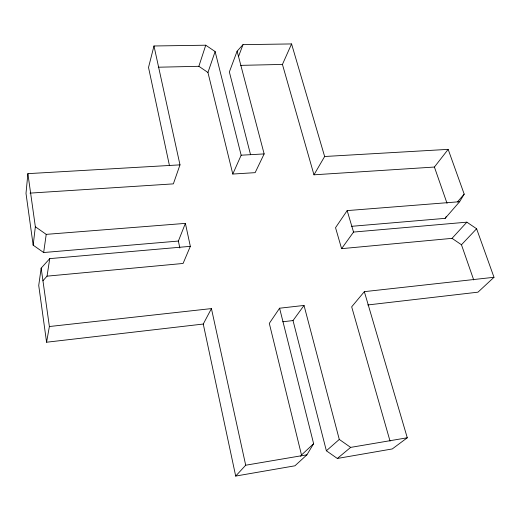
<?xml version="1.0" encoding="UTF-8"?>
<svg xmlns="http://www.w3.org/2000/svg" width="520" height="520" viewBox="0 0 520 520"><rect width="100%" height="100%" fill="white"/><g stroke="black" fill="none" stroke-linecap="round" stroke-linejoin="round"><path stroke-width="0.78" d="M27.885 173.647L26 193.375L33.163 245.174L43.654 252.531L178.38 241.059L185.393 223.373L46.221 234.364L35.354 226.759L27.885 173.647L179.992 164.859L153.978 45.981L205.751 45.208L215.118 51.558L241.156 155.201L232.791 174.044L255.144 172.653L264.147 153.92L237.114 51.181L243.003 44.655L291.57 43.934L324.642 156.501L313.969 174.811L434.408 167.044L448.156 149.363L464.197 194.129L459.622 201.714L445.14 218.348L351.656 226.311M33.163 245.174L35.354 226.759M185.393 223.373L190.333 246.337L49.751 258.622L41.171 268.125L38.727 285.454L46.579 342.225L203.261 324.044L211.432 308.588L49.38 326.528L46.579 342.225M43.654 252.531L46.221 234.364M42.88 280.807L47.034 276.153L49.751 258.622M153.978 45.981L148.519 67.438L169.468 165.659M158.262 67.216L198.861 66.306L205.751 45.208M232.791 174.044L207.948 72.482L215.118 51.558M179.992 164.859L173.355 183.872L30.049 193.115M237.114 51.181L229.359 71.948L250.51 154.557M238.505 56.563L243.003 44.655M190.333 246.337L183.079 263.458L47.034 276.153M313.969 174.811L282.438 64.428L291.57 43.934M203.261 324.044L235.69 476.067L294.938 465.803L306.917 454.818L313.625 443.697L279.591 308.211L304.025 305.442L339.287 439.433L350.656 447.388L407.277 437.775L364.344 291.649L494 277.29L476.606 228.755L466.875 222.164L353.541 232.069L341.594 248.658L335.537 227.682L347.165 210.6L459.622 201.714M300.677 456.346L301.496 454.994L313.625 443.697M445.14 218.348L446.375 216.314M279.591 308.211L269.308 323.369L301.496 454.994M282.744 321.776L293.02 320.561L304.025 305.442M364.344 291.649L351.683 306.826L390.052 441.135M457.45 201.91L464.197 194.129M341.594 248.658L452.036 238.349L466.875 222.164M235.69 476.067L245.7 465.218L306.917 454.818M473.714 279.936L461.461 244.758L476.606 228.755M494 277.29L477.971 292.175L367.77 304.961M407.277 437.775L392.281 448.942L337.331 458.465L326.372 450.781L339.287 439.433M337.331 458.465L350.656 447.388M324.642 156.501L448.156 149.363M241.156 155.201L264.147 153.92M240.74 65.364L282.438 64.428M198.861 66.306L207.948 72.482M452.036 238.349L461.461 244.758M434.408 167.044L447.044 203.327M347.165 210.6L353.541 232.069M293.02 320.561L326.372 450.781M211.432 308.588L245.7 465.218M178.38 241.059L179.836 248.014M41.171 268.125L49.38 326.528"/></g></svg>
